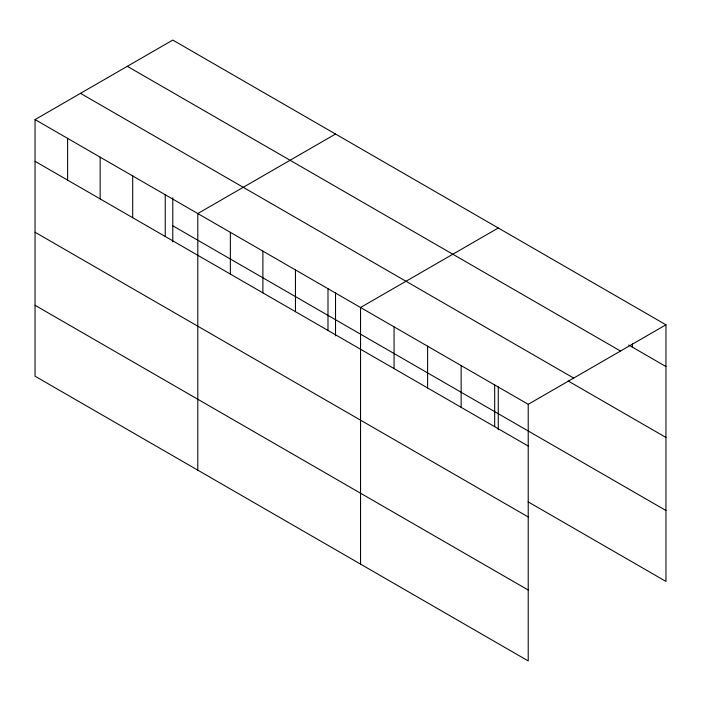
<?xml version="1.0" encoding="UTF-8"?>
<svg xmlns="http://www.w3.org/2000/svg" width="701" height="701" viewBox="0 0 701 701"><rect width="100%" height="100%" fill="white"/><g stroke="black" fill="none" stroke-linecap="round" stroke-linejoin="round"><path stroke-width="1.05" d="M35.05 119.582L528.221 404.311L528.221 660.929L35.05 376.2L35.05 119.582L172.779 40.071L665.95 324.8L665.95 581.418L528.081 501.82M335.525 134.031L197.796 213.542L197.796 470.161M498.271 227.991L360.542 307.502L360.542 564.121M528.221 404.311L665.95 324.8M628.692 345.023L665.95 366.544M127.328 66.306L620.499 351.035M80.501 93.347L573.672 378.076M568.134 380.976L665.95 437.45M172.779 225.775L665.95 510.503M35.05 161.326L528.221 446.055M35.05 232.241L528.221 516.97M35.05 305.294L528.221 590.023M632.416 343.972L632.416 347.179M498.271 386.838L498.271 429.818M494.687 384.954L494.687 426.699M461.144 365.589L461.144 407.334M427.61 346.233L427.61 387.977M394.076 326.868L394.076 368.612M335.525 292.878L335.525 335.858M327.989 288.716L327.989 330.46M295.445 269.92L295.445 311.665M262.893 251.133L262.893 292.878M230.349 232.338L230.349 274.082M172.779 197.84L172.779 241.889M165.243 194.755L165.243 236.5M132.699 175.96L132.699 217.704M100.147 157.173L100.147 198.918M67.603 138.377L67.603 180.122"/></g></svg>
